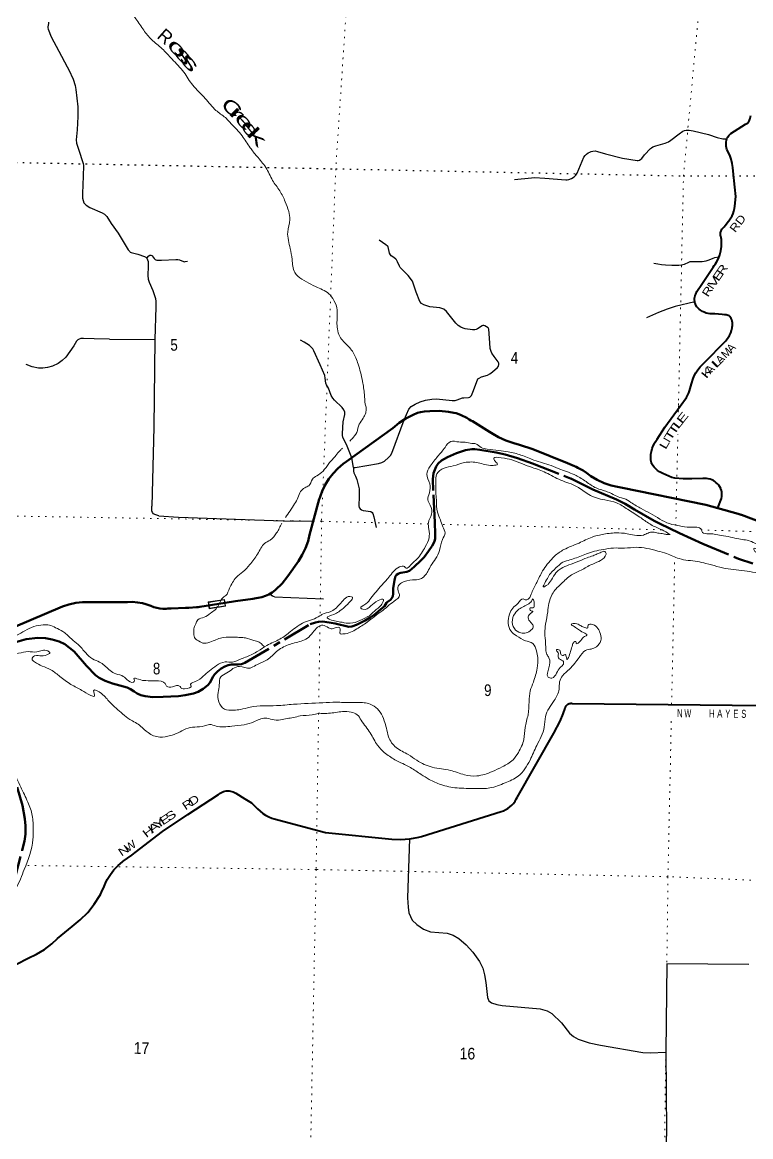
# Model space of a CAD drawing. Header units: feet. Extents: x -481249 to -254670, y -730376 to -544252.
# Drawn here: x -437890 to -426964, y -576728 to -560021 of the extents above; entities that cross this region are included whole.
import ezdxf
from ezdxf.enums import TextEntityAlignment as Align

# ---------------------------------------------------------------- set-up
doc = ezdxf.new("R2010")
doc.units = ezdxf.units.FT
doc.header["$LTSCALE"] = 70
doc.linetypes.add('DOTTED', pattern=[1.5, 0.3, -1.2])
doc.linetypes.add('LONG_DASH_SHORT_DASH', pattern=[9.9, 6, -1.2, 1.5, -1.2])
for name, color, linetype, lineweight in [('11', 7, 'LONG_DASH_SHORT_DASH', 60), ('23', 7, 'Continuous', 70), ('26', 7, 'Continuous', 40), ('27', 7, 'Continuous', 13), ('29', 7, 'Continuous', 25), ('39', 7, 'Continuous', 13), ('41', 7, 'Continuous', 13), ('59', 7, 'Continuous', 13), ('6', 7, 'DOTTED', 25), ('7', 7, 'DOTTED', 13)]:
    doc.layers.add(name, color=color, linetype=linetype, lineweight=lineweight)

msp = doc.modelspace()

# ---------------------------------------------------------------- linework, layer by layer
at = {"layer": '11'}
msp.add_line((-427733.8, -567819.24), (-427732.67, -567819.66), dxfattribs=at)
for points in [[(-433494.09, -569021.13), (-433446.78, -569010.13), (-433388.94, -569006.26), (-433288.9, -569017.22), (-433196.71, -569036.19), (-432993.72, -569081.77), (-432946.03, -569077.27), (-432876.8, -569052.56), (-432744.74, -568988.01), (-432671.79, -568945.38), (-432613.49, -568904.14), (-432485.82, -568798.95), (-432458.56, -568772.78), (-432425.78, -568726.64), (-432415.86, -568715.78), (-432365.2, -568681.08), (-432345.1, -568655.94), (-432332.71, -568623.32), (-432328.47, -568590.1), (-432327.88, -568507.71), (-432308.83, -568382.4), (-432291.4, -568324.02), (-432277.58, -568303.98), (-432254.27, -568288.12), (-432233.99, -568280.62), (-432209.57, -568274.93), (-432122.7, -568260.04), (-432096.57, -568251.38), (-432080.38, -568242.82), (-432010.48, -568185.43), (-431911.4, -568092.03), (-431863.45, -568037.79), (-431797.27, -567952.21), (-431741.91, -567872.12), (-431709.38, -567803.43), (-431698.93, -567761.49), (-431696.11, -567692.25), (-431701.36, -567522.39), (-431726.97, -567039.05), (-431733.23, -566868.02), (-431721.93, -566780.22), (-431682.8, -566681.93), (-431650.69, -566636.3), (-431602.53, -566591.25), (-431511.77, -566538.78), (-431374.46, -566479.47), (-431243.16, -566436.16), (-431149.35, -566421.01), (-431102.33, -566420.38), (-431029.26, -566431.76), (-430783.37, -566469.7), (-430646.46, -566499.68), (-430462.08, -566554.94), (-430235.04, -566636.75), (-429663.25, -566862.57), (-429333.78, -567025.49), (-428977.83, -567174.09), (-428848.28, -567238.02), (-428709.34, -567324.39), (-428413.2, -567495.61), (-428333.84, -567536.12), (-428031.43, -567680.4), (-427682.98, -567838.49), (-427146.32, -568062.44), (-426932.97, -568136.84)], [(-437972.29, -569308.85), (-437832.67, -569266.87), (-437656.89, -569249.67), (-437543.91, -569256.28), (-437443, -569275.02), (-437339.25, -569305.76), (-437252.94, -569344.48), (-437113.28, -569454.38), (-436927.85, -569668.45), (-436792.36, -569809.7), (-436736.2, -569848.36), (-436645.47, -569893.74), (-436538.6, -569934.66), (-436315.75, -569995.28), (-436268.28, -570016.26), (-436211.39, -570052.95), (-436164.69, -570083.77), (-436114.13, -570108.48), (-436047.97, -570124.42), (-435931.72, -570136.52), (-435774.86, -570135.33), (-435548.11, -570121.4), (-435449.18, -570110.1), (-435321.04, -570081.78), (-435251.56, -570056.33), (-435178.09, -570013.72), (-435108.46, -569957.65), (-435078.16, -569921.43), (-435028.37, -569829.05), (-435006.12, -569796.88), (-434960.96, -569752.45), (-434904.66, -569708.18), (-434853.34, -569677.62), (-434803.87, -569657.3), (-434750.89, -569649.02), (-434651.45, -569647.43), (-434600.5, -569641.87), (-434553.54, -569625.2), (-433571.8, -569046.47), (-433494.09, -569021.13)], [(-438022.69, -572930.72), (-437889.84, -572430.89), (-437857.33, -572296.27), (-437843.76, -572190.14), (-437840.22, -572069.21), (-437850.91, -571960.06), (-437888.93, -571762.64), (-437967.82, -571486.33)]]:
    msp.add_lwpolyline(points, dxfattribs=at)
at = {"layer": '23'}
for points in [[(-435390.43, -568797.12), (-435278.39, -568791.01), (-435253.76, -568789.67), (-435228.39, -568785.58), (-434848.29, -568724.25), (-434690.83, -568698.85), (-434431.99, -568662.26), (-434408.98, -568658.47), (-434381.99, -568654.83), (-434351.02, -568651.29), (-434296.02, -568639.09), (-434242.6, -568621.19), (-434191.35, -568597.82), (-434142.81, -568569.21), (-434097.54, -568535.69), (-434091.56, -568530.69), (-433994.15, -568432.79), (-433907.5, -568325.25), (-433907.32, -568325.01), (-433748.82, -568098.79), (-433689.81, -568003.65), (-433641.06, -567902.86), (-433603.12, -567797.53), (-433579.4, -567703.98), (-433434.57, -567171.13), (-433429.31, -567151.79), (-433418.24, -567121.13), (-433391.86, -567048.07), (-433346.39, -566954.25), (-433291.37, -566865.7), (-433227.39, -566783.39), (-433155.16, -566708.21), (-433075.46, -566640.99), (-433024.41, -566604.79), (-432331.11, -566104.78), (-432236.64, -566028.34), (-432134.69, -565962.19), (-432026.39, -565907.06), (-431961.74, -565874.65), (-431917.36, -565865.01), (-431857.81, -565855.55), (-431776.8, -565848.88), (-431635.32, -565847.53), (-431494.48, -565860.98), (-431416.52, -565875.68), (-431380.23, -565882.52), (-431366.52, -565887.56), (-431305.18, -565910.13), (-431222.66, -565950.73), (-431185.45, -565973.6), (-431160.45, -565988.97), (-431135.45, -566002.59), (-430881.45, -566161.57), (-430856.45, -566177.22), (-430831.45, -566190.93), (-430748.1, -566240.54), (-430635.73, -566292.37), (-430518.56, -566332.17), (-430429.75, -566353.57), (-430234.09, -566419.34), (-429709.62, -566631.59), (-429605.07, -566677.23), (-429581.69, -566687.43), (-429555.07, -566701.31), (-429477.73, -566741.64), (-429461.89, -566749.9), (-429427.73, -566775.29), (-429362.37, -566823.88), (-429265.48, -566881.23), (-429163.13, -566928.15), (-429056.43, -566964.11), (-428962.97, -566985.05), (-428937.97, -566991.67), (-428912.97, -566996.74), (-427637.98, -567255.11), (-427456.64, -567305.52)], [(-427456.64, -567305.52), (-427153.36, -567389.83), (-427106.24, -567402.93), (-427103.36, -567404.01), (-426813.08, -567512.89)], [(-438028.21, -569093.52), (-437288.62, -568781.24), (-437189.74, -568748.26), (-437087.96, -568725.8), (-436985.1, -568715.98), (-436956.16, -568714.82), (-436931.16, -568714.72), (-436311.54, -568712.22), (-436235.94, -568710.82), (-436160.61, -568717.34), (-436086.37, -568731.7), (-436039.01, -568745.19), (-435961.1, -568768.68), (-435918.14, -568787.34), (-435873.47, -568801.4), (-435827.57, -568810.72), (-435780.95, -568815.2), (-435734.12, -568814.77), (-435707.72, -568811.75), (-435692.5, -568809.71), (-435657.72, -568808.42), (-435440.43, -568800.32), (-435415.43, -568798.48), (-435390.43, -568797.12)]]:
    msp.add_lwpolyline(points, dxfattribs=at)
at = {"layer": '26'}
msp.add_line((-426970.98, -561461.02), (-426963.66, -561420.79), dxfattribs=at)
for points in [[(-427261.73, -561690.62), (-427039.84, -561549.26), (-427014.26, -561532.96), (-426992.37, -561508.61), (-426987.37, -561501.29), (-426980.62, -561488.81), (-426975.22, -561475.69), (-426971.22, -561462.07), (-426970.98, -561461.02)], [(-426971.15, -561461.97), (-426970.98, -561461.02), (-426970.91, -561460.73)], [(-427392.54, -564402.61), (-427499.64, -564394.05), (-427523.91, -564392.11), (-427549.64, -564392.68), (-427573.38, -564391.64), (-427603.54, -564387.14), (-427633.06, -564379.52), (-427661.63, -564368.85), (-427688.92, -564355.25), (-427714.64, -564338.87), (-427738.51, -564319.89), (-427758.76, -564300), (-427771.14, -564285.2), (-427790.4, -564250), (-427794.24, -564241.64), (-427800.06, -564224.4), (-427804.05, -564206.64), (-427806.16, -564188.57), (-427806.37, -564170.37), (-427804.68, -564152.25), (-427803.23, -564144.98), (-427795.25, -564115.79), (-427786.1, -564094.98), (-427769.93, -564058.18), (-427697.7, -563944.94), (-427527.22, -563694), (-427510.24, -563669), (-427492.34, -563644), (-427476.45, -563618.96), (-427448.88, -563563.71), (-427427.24, -563505.89), (-427411.76, -563446.12), (-427402.61, -563385.06), (-427401, -563348.38), (-427399.85, -563322.24), (-427401.47, -563298.38), (-427402.85, -563277.97), (-427404.5, -563253.55), (-427413.95, -563227.97), (-427416.54, -563215.66), (-427417.93, -563202.18), (-427417.9, -563188.62), (-427416.45, -563175.14), (-427413.61, -563161.89), (-427409.39, -563149.01), (-427403.85, -563136.64), (-427397.05, -563124.91), (-427393.37, -563119.86), (-427362.33, -563086.83), (-427349.22, -563069.86), (-427297.5, -563002.93), (-427293.41, -562997.64), (-427261.9, -562952.93), (-427243.89, -562922.2), (-427228.17, -562887.52), (-427216.17, -562851.38), (-427208.01, -562814.19), (-427203.78, -562776.35), (-427189.29, -562633.96), (-427200.89, -562491.1), (-427228.92, -562251.51), (-427231.61, -562200.28), (-427240.95, -562137.15), (-427256.83, -562075.34), (-427279.09, -562015.54), (-427319.73, -561926.42), (-427325.31, -561905.24), (-427330.09, -561876.63), (-427331.85, -561847.69), (-427330.58, -561818.71), (-427326.28, -561790.03), (-427320.61, -561768.12)], [(-427456.64, -567305.52), (-427445.9, -567277.65), (-427410.06, -567184.62), (-427402.25, -567158.45), (-427397.22, -567131.61), (-427395.03, -567104.39), (-427395.69, -567077.09), (-427397.22, -567065.32), (-427401.12, -567040.96), (-427411.25, -567015.32), (-427413.96, -567008.77), (-427426.91, -566984.92), (-427442.29, -566962.56), (-427459.92, -566941.92), (-427479.61, -566923.24), (-427501.14, -566906.73), (-427524.29, -566892.55), (-427548.79, -566880.87), (-427574.37, -566871.82), (-427600.76, -566865.49), (-427627.67, -566861.95), (-427630.79, -566861.87), (-427666.85, -566860.92), (-427680.79, -566861.42), (-427846.37, -566867.3), (-427977.95, -566867.3), (-428103.72, -566856.66), (-428149.19, -566844.08), (-428283.57, -566785.14), (-428293.14, -566780.94), (-428333.57, -566759.68), (-428362.08, -566740.06), (-428388.77, -566717.22), (-428412.93, -566691.71), (-428434.3, -566663.82), (-428452.63, -566633.85), (-428453.91, -566627.8), (-428460.33, -566584.76), (-428462.21, -566541.27), (-428459.54, -566497.83), (-428452.35, -566454.9), (-428440.7, -566412.97), (-428424.74, -566372.48), (-428404.63, -566333.87), (-428395.19, -566313.79), (-428387.17, -566301.68), (-428367.35, -566272.59), (-428251.94, -566091.77), (-428020.12, -565777.61), (-427927.13, -565647.97), (-427893.67, -565577.24), (-427884.23, -565547.91), (-427849.86, -565441.08), (-427846.83, -565426.36), (-427832.36, -565374.04), (-427812.5, -565323.52), (-427787.46, -565275.36), (-427757.53, -565230.07), (-427723.03, -565188.17), (-427661.71, -565124.97), (-427338.82, -564797.19), (-427324.62, -564781.16), (-427300.58, -564749.16), (-427280.01, -564714.82), (-427263.15, -564678.52), (-427250.17, -564640.66), (-427241.21, -564601.65), (-427240.05, -564592.09), (-427237.01, -564567.03), (-427236.8, -564542.09), (-427238.19, -564524.76), (-427242.09, -564503.92), (-427248.14, -564483.6), (-427256.29, -564464.02), (-427266.44, -564445.4), (-427275.94, -564431.32), (-427288.92, -564423.21), (-427302.67, -564416.49), (-427317.05, -564411.26), (-427331.9, -564407.55), (-427342.54, -564406.05), (-427356.41, -564405.5), (-427392.54, -564402.61)], [(-432083.98, -572262.19), (-432076.96, -572261.69), (-431943.13, -572238.01), (-431903.95, -572228.3), (-430708.74, -571851.74), (-430672.76, -571840.08), (-430638.19, -571824.73), (-430605.42, -571805.84), (-430574.81, -571783.64), (-430546.68, -571758.35), (-430521.35, -571730.27), (-430499.09, -571699.69), (-430480.15, -571666.95), (-430468.18, -571641.03), (-429917.54, -570678.39), (-429823.62, -570498.06), (-429778.05, -570389.54), (-429744.49, -570305.75), (-429742.56, -570296.57), (-429739.69, -570287.64), (-429735.9, -570279.07), (-429731.23, -570270.93), (-429725.74, -570263.33), (-429719.48, -570256.35), (-429712.53, -570250.06), (-429704.96, -570244.52), (-429696.85, -570239.81), (-429688.29, -570235.98), (-429679.38, -570233.06), (-429670.22, -570231.08), (-429660.89, -570230.08), (-429651.52, -570230.05), (-429642.19, -570231.01), (-429640.8, -570231.24), (-426283.99, -570266.83)], [(-436701.01, -573064.12), (-436662.96, -572976.52), (-436653.29, -572951.52), (-436641.31, -572926.52), (-436615.07, -572871.76), (-436568.73, -572796.44), (-436514.77, -572726.38), (-436453.78, -572662.33), (-436386.43, -572605.02), (-436378.16, -572598.78), (-436244.62, -572508.23), (-436219.62, -572487.08), (-436194.62, -572467.71), (-435786.16, -572151.22), (-435406.29, -571896.78), (-434947.35, -571597.54), (-434930.74, -571583.59), (-434912.77, -571571.46), (-434893.63, -571561.27), (-434873.52, -571553.13), (-434852.68, -571547.15), (-434831.32, -571543.37), (-434809.69, -571541.85), (-434788.02, -571542.6), (-434766.54, -571545.61), (-434745.5, -571550.84), (-434725.11, -571558.25), (-434705.62, -571567.75), (-434687.22, -571579.23), (-434686.01, -571580.09), (-434552.92, -571664.83), (-434502.08, -571691.69), (-434454.32, -571723.71), (-434410.18, -571760.55), (-434370.12, -571801.81), (-434360.68, -571812.91), (-434323.75, -571849.29), (-434283.22, -571881.61), (-434239.53, -571909.51), (-434193.16, -571932.7), (-434144.63, -571950.91), (-434112.2, -571959.98), (-433342.65, -572166.55), (-432348.38, -572266.6), (-432212.54, -572271.26), (-432083.98, -572262.19)], [(-437978.23, -574142.29), (-437802.68, -574052.2), (-437677.18, -573992.9), (-437558.57, -573920.82), (-437448.14, -573836.73), (-437359.83, -573754.68), (-437141.9, -573575.72), (-437019.91, -573476.77), (-436908.93, -573365.62), (-436810.18, -573243.48), (-436726.32, -573114.12), (-436711.25, -573087.68), (-436701.01, -573064.12)]]:
    msp.add_lwpolyline(points, dxfattribs=at)
msp.add_arc((-427144.9, -561842.18), 191.63, 127.826, 155.64481, dxfattribs=at)
at = {"layer": '29'}
for p, q in [((-436583.38, -564773.43), (-435900.27, -564775.83)), ((-432922.23, -566695.63), (-432947.93, -566549.61)), ((-434108.18, -568635.06), (-433370.96, -568664.06)), ((-426993.5, -574147.06), (-428221.39, -574138.21))]:
    msp.add_line(p, q, dxfattribs=at)
for points in [[(-437497.33, -560021.13), (-437497.6, -560040.49), (-437507.13, -560091.42), (-437508.2, -560104.16), (-437502.9, -560123.26), (-437456.23, -560239.97), (-437341.69, -560456.43), (-437214.43, -560689.86), (-437193.22, -560736.55)], [(-437193.22, -560736.55), (-437127.19, -560875.31), (-437097.49, -560968.69), (-437089.01, -561028.11), (-437055.07, -561287.02), (-437055.07, -561435.57), (-437067.8, -561635.06), (-437080.53, -561783.61), (-437076.28, -561834.55), (-437046.59, -561923.68), (-436978.71, -562135.9), (-436970.23, -562169.85), (-436974.47, -562326.9), (-436987.2, -562585.8), (-436989.31, -562660.08), (-436965.99, -562725.87), (-436934.16, -562761.95), (-436876.9, -562798.02), (-436690.24, -562878.67), (-436658.42, -562897.77), (-436622.37, -562933.84), (-436558.73, -563035.71), (-436452.68, -563184.26)], [(-430508.22, -562380.04), (-430254.27, -562350.91), (-430207.6, -562348.53), (-430050.78, -562357.02), (-429737.14, -562382.46), (-429715.98, -562382.19), (-429689.49, -562376.89), (-429652.37, -562361.26), (-429613.2, -562336.6), (-429588.79, -562314.61), (-429568.69, -562283.6), (-429465.88, -562043.21), (-429447.9, -562019.09), (-429428.82, -561998.94), (-429402.33, -561979.86), (-429376.87, -561966.88), (-429356.77, -561959.72), (-429331.34, -561953.36), (-429296.34, -561949.92), (-429263.52, -561956.54), (-429143.76, -561992.32), (-428885.21, -562055.93), (-428664.81, -562094.1), (-428652.11, -562094.36), (-428633.04, -562089.06), (-428609.71, -562072.89), (-428595.95, -562061.5), (-428554.61, -562009.28), (-428465.61, -561911.75), (-428452.9, -561901.41), (-428432.77, -561889.75), (-428389.32, -561873.58), (-428245.21, -561831.18), (-428197.53, -561811.83), (-428160.44, -561788.77), (-428037.53, -561695.48), (-427981.36, -561655.99), (-427954.87, -561645.38), (-427931.56, -561640.35), (-427886, -561640.08), (-427825.6, -561648.83), (-427596.73, -561703.96), (-427465.34, -561750.61), (-427380.57, -561767.57), (-427320.61, -561768.12)], [(-436452.68, -563184.26), (-436301.01, -563433.62), (-436277.68, -563459.09), (-436269.73, -563467.05), (-436258.59, -563471.82), (-436158.9, -563497.29), (-436057.09, -563531.24), (-436038.53, -563540.26), (-436020.19, -563556.1)], [(-432034.93, -563904.19), (-432101.74, -563817.19), (-432173.86, -563745.03), (-432220.52, -563696.22), (-432231.66, -563679.77), (-432260.82, -563611.33), (-432276.2, -563584.28), (-432286.81, -563573.66), (-432315.97, -563547.67), (-432356.27, -563522.2), (-432368.47, -563505.75), (-432379.6, -563484), (-432402.94, -563388.5), (-432407.71, -563379.48), (-432411.95, -563375.24), (-432434.75, -563358.79), (-432534.45, -563288.76)], [(-436020.19, -563556.1), (-435993.45, -563522.76), (-435978.07, -563513.74), (-435962.17, -563512.67), (-435948.91, -563518.51), (-435942.02, -563524.35), (-435912.85, -563563.08), (-435897.47, -563578.46), (-435884.75, -563584.83), (-435872.55, -563586.42), (-435800.43, -563586.42), (-435586.2, -563577.93), (-435558.09, -563578.46), (-435533.17, -563584.3), (-435469.54, -563609.77), (-435460.52, -563611.36), (-435448.33, -563609.77), (-435410.15, -563603.4)], [(-436020.19, -563556.1), (-436002.47, -563604.99), (-436000.35, -563632.58), (-436002.47, -563679.27), (-436004.59, -563817.21), (-436000.35, -563870.26), (-435987.62, -563916.95), (-435930.35, -564044.29), (-435892.17, -564163.13), (-435885.81, -564207.69), (-435885.81, -564288.34), (-435900.27, -564775.83)], [(-427444.22, -563540.07), (-427504.54, -563551.55), (-427532.09, -563561.62), (-427593.55, -563587.07), (-427635.93, -563603.5), (-427662.42, -563609.86), (-427693.16, -563612.51), (-427797, -563612.51), (-427849.98, -563610.39), (-427877.53, -563614.1), (-427896.6, -563623.11), (-427962.3, -563650.68), (-428000.44, -563660.75), (-428040.71, -563665.52), (-428146.68, -563665.52), (-428242.04, -563661.28), (-428301.38, -563654.92), (-428356.48, -563648.56), (-428415.82, -563637.96)], [(-432161.13, -565978.64), (-432094.32, -565822.66), (-432055.08, -565781.28), (-431996.75, -565746.26), (-431923.57, -565709.12), (-431844.03, -565686.84), (-431747.52, -565670.92), (-431678.58, -565665.62), (-431441.01, -565691.09), (-431395.42, -565690.02), (-431368.9, -565682.6), (-431288.29, -565652.89), (-431265.5, -565649.17), (-431199.21, -565644.4), (-431177.47, -565640.69), (-431165.27, -565631.67), (-431152.02, -565617.34), (-431131.33, -565568), (-431063.46, -565381.25), (-431054.45, -565367.98), (-431038.54, -565356.31), (-430999.82, -565338.8), (-430910.74, -565309.09), (-430877.34, -565292.65), (-430838.62, -565262.4), (-430762.26, -565194.49), (-430746.36, -565174.33), (-430741.06, -565150.99), (-430741.06, -565130.83), (-430749.53, -565113.85), (-430813.17, -565033.2), (-430847.1, -564982.27), (-430859.31, -564955.21), (-430870.98, -564911.71), (-430876.8, -564825.23), (-430889.53, -564621.5), (-430894.84, -564609.82), (-430903.32, -564601.33), (-430953.16, -564570.57), (-430969.08, -564565.25), (-430982.87, -564566.31), (-430991.34, -564570.57), (-431063.46, -564617.25), (-431080.44, -564625.73), (-431099.53, -564632.1), (-431117.56, -564634.22), (-431135.57, -564634.23), (-431245.87, -564617.25), (-431278.23, -564608.23), (-431313.75, -564591.79), (-431350.35, -564566.85), (-431385.87, -564532.37), (-431525.86, -564358.35), (-431567.23, -564324.38), (-431597.99, -564309.53), (-431627.67, -564303.17), (-431776.15, -564286.19), (-431822.82, -564273.45), (-431865.24, -564256.48), (-431902.37, -564235.25), (-431928.87, -564205.55), (-431979.78, -564065.48), (-432034.93, -563904.19)], [(-427803.34, -564209.78), (-428095.81, -564283.07), (-428218.73, -564323.35), (-428345.88, -564370), (-428526.02, -564452.69)], [(-436583.38, -564773.43), (-436813.79, -564769.01), (-436972.88, -564760.52), (-437011.06, -564762.64), (-437034.39, -564771.13), (-437057.72, -564781.74), (-437076.81, -564800.84), (-437117.11, -564870.87), (-437235.89, -565040.65), (-437293.16, -565093.71), (-437352.56, -565134.03), (-437437.4, -565174.35), (-437509.52, -565197.69), (-437579.51, -565208.3), (-437647.39, -565206.18), (-437740.72, -565187.08), (-437829.81, -565153.13)], [(-435900.27, -564775.83), (-435915.21, -566091.27), (-435945.56, -567276.14)], [(-432947.93, -566549.61), (-433018.06, -566375.49), (-433080.63, -566240.74), (-433087, -566215.27), (-433085.94, -566184.5), (-433077.45, -566010.48), (-433053.06, -565903.31), (-433052, -565866.17), (-433067.91, -565831.15), (-433090.18, -565798.26), (-433204.72, -565687.9), (-433231.23, -565655.01), (-433255.62, -565615.75), (-433298.05, -565505.39), (-433327.74, -565458.7), (-433338.35, -565431.12), (-433344.71, -565356.84), (-433353.2, -565316.52), (-433421.07, -565157.35), (-433514.4, -564945.13), (-433530.32, -564918.61), (-433545.16, -564899.51), (-433582.28, -564868.73), (-433662.88, -564817.8), (-433718.03, -564788.09)], [(-432922.23, -566695.63), (-432897.15, -566698.07), (-432545.05, -566636.52), (-432498.38, -566621.67), (-432455.96, -566598.32), (-432396.57, -566545.27), (-432364.75, -566513.43), (-432345.66, -566479.48), (-432161.13, -565978.64)], [(-432922.23, -566695.63), (-432921.02, -566750.59), (-432914.66, -566773.94), (-432892.38, -566825.93), (-432874.35, -566875.8), (-432855.26, -566933.1), (-432838.3, -567015.87), (-432835.65, -567060.96), (-432836.17, -567128.35), (-432842.54, -567270.53), (-432837.77, -567295.47), (-432823.45, -567312.98), (-432800.65, -567329.42), (-432774.66, -567338.44), (-432660.12, -567357.54), (-432643.68, -567368.68), (-432630.43, -567385.13), (-432615.58, -567436.07), (-432579.52, -567597.35)], [(-435841.57, -567418.63), (-435872.02, -567412.2), (-435900.65, -567401.59), (-435920.8, -567387.8), (-435934.59, -567368.7), (-435946.26, -567346.41), (-435948.38, -567324.13), (-435945.56, -567276.14)], [(-435841.57, -567418.63), (-435546.76, -567439.95), (-433978.41, -567493.38), (-433524.49, -567500.81)], [(-434108.18, -568635.06), (-434126.87, -568629.82), (-434141.72, -568620.27), (-434170.35, -568586.31)], [(-432083.98, -572262.19), (-432113, -573148.03), (-432102.87, -573288.57), (-432089.83, -573374.05), (-432042.05, -573479.81), (-431973.99, -573547.91), (-431871.18, -573618.9), (-431765.46, -573658.02), (-431516.39, -573675.41), (-431425.17, -573708.73), (-431342.62, -573756.54), (-431234.02, -573850.71), (-431134.1, -573959.38), (-431032.74, -574101.36), (-430983.5, -574202.78), (-430954.54, -574301.3), (-430937.16, -574417.21), (-430913.99, -574643.22), (-430890.82, -574692.48), (-430850.27, -574718.56), (-430772.08, -574744.64), (-430693.88, -574759.13), (-430120.44, -574811.29), (-430014.74, -574841.71), (-429946.67, -574880.83), (-429801.86, -575019.92), (-429680.22, -575176.39), (-429620.86, -575227.1), (-429552.79, -575263.32), (-429387.71, -575318.38), (-429216.84, -575356.05), (-428579.68, -575466.16), (-428469.62, -575471.95), (-428235.74, -575458.95)], [(-428221.39, -574138.21), (-428235.63, -575448.44), (-428228.09, -576648.05), (-428275.23, -578109.89), (-428305.71, -579419.33), (-428345.29, -580790.89), (-428360.16, -582126.73), (-428359.71, -582452.22), (-428392.08, -583363.63)]]:
    msp.add_lwpolyline(points, dxfattribs=at)
at = {"layer": '39'}
for points in [[(-436429.79, -558039.4), (-436466.39, -558183.41), (-436469.35, -558356.15), (-436513.25, -558574.37), (-436532.65, -558768.91), (-436530.52, -558995.98), (-436465.67, -559312.58), (-436474.06, -559567.59), (-436388.9, -559753.95), (-436282.36, -559864.34), (-436185.75, -559968.53), (-436068.23, -560141.4), (-435950.13, -560280.12), (-435793.85, -560417.52), (-435643.9, -560572.88), (-435466.54, -560768.91), (-435333.34, -560964.16), (-435145.97, -561162.39), (-434986.4, -561342.03), (-434843.69, -561451.05), (-434788.42, -561506.28), (-434674.05, -561628.87), (-434593.37, -561724.74), (-434469.89, -561901.73), (-434371.69, -562030.05), (-434238.01, -562197.18), (-434134.96, -562393.91), (-434029.14, -562546.47), (-433945.61, -562710.7), (-433893.89, -562856.28), (-433875.92, -562979.16), (-433909.23, -563165.42), (-433897.31, -563290.2), (-433871.27, -563411.22), (-433843.99, -563576.45), (-433801.16, -563772.11), (-433755.95, -563829.17), (-433628.85, -563911.79), (-433489.54, -563984.59), (-433290.55, -564090.6), (-433215.96, -564190.38), (-433166.24, -564335.92), (-433165.58, -564414.29), (-433163.07, -564619.27), (-433126.82, -564730.42), (-433071.89, -564805.74), (-432979.12, -564899.81), (-432887.36, -565052.13), (-432852.84, -565147.17), (-432816.73, -565266.36), (-432786.99, -565405.52), (-432758.18, -565598.91), (-432744.63, -565745.82), (-432731.61, -565806.33), (-432738.87, -565878.53), (-432776.35, -565956.22), (-432836.15, -566047.58), (-432874.38, -566169.46), (-432944.29, -566264.65), (-432976.1, -566298.88)], [(-424671.96, -567597.18), (-424655.04, -567547.25), (-424657.02, -567545.21), (-424704.3, -567492.13), (-424767.71, -567442.78), (-424841.36, -567405.3), (-424927.61, -567399.75), (-425087.1, -567449.15), (-425291.39, -567535.93), (-425437, -567595.63), (-425486.48, -567671.1), (-425488.62, -567795.63), (-425519.3, -567945.77), (-425582.5, -568000.9), (-425790.19, -568051.46), (-425961.16, -568068.51), (-426100.16, -568094.16), (-426186, -568064.51), (-426290.14, -568048.59), (-426404.25, -568028.48), (-426534.15, -567992.02), (-426632.69, -568000.31), (-426729.39, -568018.68), (-426827.61, -568008.9), (-426867.21, -567976.05), (-426908.81, -567943.16), (-426916.29, -567910.88), (-426846.2, -567922.17), (-426767.85, -567919.55), (-426715.41, -567906.42), (-426709.15, -567892.46), (-426838.98, -567851.98), (-426952.64, -567805.76), (-427140.72, -567766.25), (-427266.74, -567737.89), (-427404.87, -567713.33), (-427510.99, -567695.37), (-427597.21, -567687.81), (-427687.23, -567668.13), (-427702.64, -567629.68), (-427872.68, -567592.5), (-428030.96, -567571.6), (-428182.97, -567536.75), (-428467.52, -567385.02), (-428604.82, -567312.26), (-428759.85, -567219.09), (-428867.25, -567158.91), (-428903.28, -567152.24), (-428995.01, -567114.45), (-429114.56, -567060.08), (-429280.24, -567002.89), (-429433.23, -566907.75), (-429584.24, -566814.65), (-429813.65, -566726.18), (-429959.23, -566667.34), (-430214.87, -566586.44), (-430410.32, -566508.63), (-430600.27, -566461.05), (-430742.52, -566442.44), (-430918.83, -566419.22), (-431004.77, -566395.59), (-431086.14, -566339.89), (-431148.3, -566334.77), (-431246.39, -566316.95), (-431340.7, -566313.26), (-431463.05, -566305.06), (-431548.92, -566393.95), (-431659.69, -566530.61), (-431770.61, -566675.31), (-431822.86, -566794.93), (-431779.13, -566938.36), (-431783.51, -567076.91), (-431807.39, -567180.96), (-431770.59, -567259.98), (-431752.85, -567396.92), (-431799.19, -567522.67), (-431790.84, -567621.27), (-431789.06, -567751.89), (-431845.53, -567883.5), (-431963.05, -568062.23), (-432065.11, -568158.87), (-432134.16, -568203.85), (-432157.87, -568181.33), (-432230.24, -568186.07), (-432393.55, -568341.89), (-432502.04, -568462.52), (-432579.98, -568557.57), (-432661.93, -568652.55), (-432737.75, -568741.62), (-432813.09, -568802.56), (-432783.29, -568821.18), (-432659.95, -568771.13), (-432550.13, -568690.71), (-432469.56, -568676.07), (-432476.1, -568706.09), (-432580.58, -568826.79), (-432682.53, -568917.4)], [(-433086.09, -566406.87), (-433121.96, -566438.3), (-433185.53, -566515.53), (-433291.99, -566634.19), (-433378.29, -566749.18), (-433473.88, -566819.81), (-433539.05, -566872.9), (-433592.9, -566968.39), (-433653.67, -566999.45), (-433714.86, -567054.62), (-433754.68, -567152.36), (-433804.38, -567239.88), (-433944.26, -567446.72)], [(-428175.76, -567701.63), (-428211.48, -567676.88), (-428322.93, -567618.65), (-428478.23, -567541.54), (-428627.07, -567438.44), (-428811.83, -567322.64), (-428976.79, -567223.27), (-429150.78, -567182), (-429394.34, -567099.31), (-429569.07, -566983.69), (-429814.36, -566884.89), (-430035.36, -566774.48), (-430242.82, -566694.44), (-430388.5, -566641.62), (-430546.09, -566580.55), (-430706.2, -566549.58), (-430814.78, -566557.69), (-430797.47, -566602.2), (-430762.09, -566647.03), (-430828.64, -566663.93), (-431052.86, -566623.78), (-431255.64, -566622.18), (-431425.16, -566671.4), (-431564.29, -566705.09), (-431670.19, -566791.62), (-431686.55, -566925.94), (-431686.95, -567066.57), (-431678.88, -567181.24), (-431663.94, -567364.34), (-431617.76, -567481.69), (-431583.35, -567582.76), (-431548.8, -567675.8), (-431588.66, -567775.55), (-431631.6, -567937.53), (-431690.05, -568067.09), (-431759.95, -568162.28), (-431807.71, -568253.86), (-431918.07, -568366.42), (-432034.77, -568380.41), (-432202.22, -568425.66), (-432251.26, -568475.01), (-432244.77, -568565.54), (-432231.45, -568607.97), (-432315.4, -568702.92), (-432498.65, -568850.35), (-432612.51, -568932.71), (-432718.35, -569015.21), (-432872.67, -569114.93), (-433080.81, -569191.6), (-433128.81, -569180.7), (-433124.21, -569146.63), (-433133.35, -569094.23), (-433240.09, -569112.42), (-433298.07, -569097.32), (-433381.76, -569059.67), (-433460.6, -569090.42), (-433532.2, -569167.5), (-433614.05, -569256.46), (-433707.14, -569299), (-433902.9, -569355.8), (-434075.28, -569455.2), (-434215.93, -569577.27), (-434341.46, -569637.32), (-434430.64, -569685.96), (-434471.1, -569703.32), (-434633.32, -569678.34), (-434730.27, -569710.77), (-434819.73, -569775.48), (-434913.1, -569834.1), (-434935.28, -569956.26), (-434951.22, -570066.48), (-434941.62, -570209.31), (-434857.13, -570317.29), (-434718.86, -570333.82), (-434618.28, -570323.55), (-434473.09, -570287.96), (-434271.94, -570267.43), (-434077.12, -570264.86), (-433823.77, -570245.26), (-433379.58, -570221.01), (-433184.69, -570214.43), (-432959.89, -570220.44), (-432785.18, -570219.53), (-432613.4, -570272.81), (-432522.57, -570362.83), (-432460.54, -570492.52), (-432428.27, -570601.59), (-432396.38, -570732.75), (-432280.67, -570893.53), (-432101.75, -570999.18), (-431972.68, -571083.86), (-431739.54, -571188.46), (-431469.26, -571235.46), (-431257.54, -571301.51), (-431073.1, -571318.85), (-430839.03, -571252.69), (-430691.25, -571182.99)], [(-433998.47, -567530.48), (-434074.92, -567677.09), (-434171.13, -567783.87), (-434256.34, -567834.6), (-434309.74, -567903.97), (-434417.12, -568076.85), (-434478.65, -568152.11), (-434580.91, -568260.8), (-434680.72, -568343.41), (-434736.26, -568420.78), (-434781.91, -568506.36), (-434838, -568615.87), (-434892.96, -568659.09), (-434905.87, -568679.79)], [(-430691.25, -571182.99), (-430528.8, -571077.39), (-430448.58, -570966.3), (-430366.95, -570772.86), (-430347.83, -570594.38), (-430304.38, -570402.28), (-430288.99, -570207.66), (-430270.11, -570043.24), (-430223.67, -569911.47), (-430165.93, -569705.55), (-430157.12, -569542.96), (-430177.54, -569446.16), (-430233.87, -569334.65), (-430343.59, -569292.52), (-430474.84, -569217.85), (-430558.01, -569150.07), (-430600.14, -569030.78), (-430579.7, -568892.51), (-430533.99, -568802.91), (-430456.53, -568735.98), (-430376.97, -568663.05), (-430333.12, -568681.91), (-430294.63, -568662.51), (-430248.92, -568572.91), (-430171.96, -568417.56), (-430084.69, -568246.32), (-430014.68, -568145.1), (-429906.19, -568024.47), (-429765.95, -567926.51), (-429539.37, -567828.07), (-429341.06, -567739.17), (-429191.78, -567699.63), (-428984.54, -567675.19), (-428818.09, -567688.2), (-428708, -567708.24), (-428573.46, -567708.62), (-428502.65, -567677.73), (-428428.1, -567662.99), (-428356.08, -567678.33), (-428269.93, -567689.91), (-428215.9, -567700.92), (-428173.71, -567699.66)], [(-421580.28, -571736.81), (-421603.05, -571776.59), (-421591.56, -571808.94), (-421505.34, -571816.5), (-421425.94, -571870.15), (-421448.64, -571905.91), (-421550.88, -571896.06), (-421641.04, -571884.41), (-421678.87, -571865.65), (-421686.42, -571837.39), (-421677.67, -571795.35), (-421697.19, -571762.86), (-421809.95, -571780.94), (-421926.04, -571758.79), (-422027.87, -571724.83), (-422116.19, -571723.26), (-422293.58, -571645.77), (-422386.76, -571575.8), (-422517.35, -571462.97), (-422589.59, -571343.14), (-422638.89, -571290.03), (-422722.37, -571240.32), (-422761.83, -571199.44), (-422830.16, -571085.71), (-422870.01, -570950.39), (-422929.52, -570790.6), (-422938.46, -570726.15), (-422931.64, -570680.06), (-422926.28, -570601.8), (-422956.23, -570474.69), (-423003.03, -570393.49), (-423038.24, -570338.62), (-423085.28, -570271.48), (-423208.2, -570062.35), (-423274.32, -569936.6), (-423426.03, -569767.14), (-423595.95, -569605.39), (-423732.46, -569486.43), (-423908.92, -569354.71), (-424089.46, -569226.93), (-424280.21, -569109.02), (-424436.63, -568979.66), (-424595.7, -568888.42), (-424712.42, -568785.89), (-424829.52, -568705.45), (-424932.8, -568639.32), (-425105.24, -568507.66), (-425232.3, -568423.03), (-425343.75, -568364.79), (-425437.14, -568306.87), (-425571.19, -568278.37), (-425724.1, -568295.74), (-425903.24, -568320.68), (-426240.45, -568312.68), (-426375.15, -568322.34), (-426651.9, -568301.34), (-426816.3, -568286.36), (-426976.41, -568255.39), (-427303.04, -568215.42), (-427634.96, -568133.17), (-427765, -568104.74), (-428037.35, -568061.72), (-428226.78, -567984.02), (-428358.69, -567947.51), (-428522.67, -567908.43), (-428679.01, -567891.59), (-428855.94, -567904.52), (-428984.41, -567902.23), (-429143.31, -567917.49), (-429399.39, -567979.24), (-429502.49, -568019.6), (-429700.46, -568088.4), (-429805.6, -568130.74), (-429856.58, -568176.04), (-429966.84, -568282.58), (-430014.31, -568358.08), (-430068.26, -568459.59), (-430076.71, -568483.55), (-430030.23, -568466.29), (-429997.66, -568440.75), (-429935.92, -568353.45), (-429863.87, -568250.25), (-429808.98, -568211.04), (-429691.59, -568156.87), (-429544.05, -568101.23), (-429418.66, -568049.21), (-429327.77, -568018.68), (-429265.06, -567991.67), (-429206.4, -567966.59), (-429153.97, -567953.46), (-429134.41, -567983.95), (-429145.17, -568025.95), (-429242.87, -568102.57), (-429364.28, -568156.67), (-429530.47, -568246.13), (-429649.97, -568306.29), (-429804.88, -568440.16)], [(-429804.88, -568440.16), (-429886.52, -568517.07), (-429940.09, -568596.48), (-429992.65, -568734.18), (-430008.84, -568858.46), (-430040.14, -569044.76), (-430052.45, -569177.14), (-430040.98, -569328.04), (-430036.65, -569426.56), (-430019.79, -569497.18), (-429990.54, -569547.93), (-429991.11, -569698.61), (-430001.52, -569837.06), (-429945.55, -569852.12), (-429876.02, -569779.01), (-429820.34, -569693.61), (-429779.5, -569654.15), (-429772.62, -569604.05), (-429836.17, -569562.73), (-429851.75, -569534.33), (-429852.72, -569474.03), (-429878.03, -569427.37), (-429827.94, -569434.29), (-429812.92, -569494.83), (-429779.14, -569515.53), (-429744.7, -569498.06), (-429723.82, -569568.75), (-429665.62, -569453.25), (-429637.84, -569355.3), (-429615.07, -569315.52), (-429588.76, -569303.93), (-429581.25, -569334.2), (-429514.18, -569287.17), (-429454.96, -569229.96), (-429420.49, -569210.48), (-429472.03, -569171.39), (-429547.52, -569123.84), (-429613.04, -569080.48), (-429654.61, -569045.59), (-429572.17, -569039.02), (-429508.45, -569070.29), (-429450.65, -569095.42), (-429408.56, -569100.19), (-429403.86, -569060.09), (-429335.37, -569047.24), (-429256.1, -569108.93), (-429217.4, -569194), (-429211.02, -569290.56), (-429278.85, -569381.77), (-429357.76, -569416.53), (-429440.44, -569437.16), (-429536.62, -569541.94), (-429604.38, -569629.14), (-429684.25, -569720.14), (-429786.31, -569816.78), (-429830.08, -569910.43), (-429838, -570020.79), (-429911.18, -570190.27), (-430041.75, -570427.04), (-430060.6, -570589.45), (-430171.67, -570860.72), (-430273.86, -571081.92), (-430452.7, -571323.86), (-430647.17, -571422.87), (-430875.39, -571499.18), (-431094.4, -571507.34), (-431369.35, -571498.43), (-431611.49, -571449.92), (-431786.83, -571370.45), (-431908.08, -571297.98), (-432068.96, -571194.66), (-432299.86, -571076.03), (-432460.63, -570966.68), (-432561.22, -570860.42), (-432670.5, -570675.64), (-432805.78, -570484.37), (-432866.63, -570402.92), (-432956.31, -570363.15), (-433086.66, -570352.8), (-433189.34, -570369.05), (-433295.94, -570379.21), (-433406.46, -570383.28), (-433446.5, -570376.54)], [(-432682.53, -568917.4), (-432828.38, -568991.15), (-432969.62, -569030.83), (-433093.87, -569016.57), (-433181.92, -568998.93), (-433275.86, -568973.15), (-433317.6, -568948.3), (-433218.38, -568899.83), (-433143.38, -568858.97), (-433051.74, -568784.26), (-432967.99, -568701.36), (-432938.85, -568641.6), (-432974.78, -568628.91), (-433059.84, -568671.6), (-433131.45, -568748.68), (-433269.88, -568858.73), (-433388.97, -568894.79), (-433425.55, -568920.26), (-433656.08, -569014.61), (-433865.33, -569155.55), (-434025.88, -569267.22), (-434220.28, -569362.21), (-434356.29, -569448.19), (-434522.38, -569531.63), (-434609.31, -569566.25), (-434734.6, -569612.24), (-434849.02, -569610.21), (-434976.46, -569664.2), (-435176.01, -569825.4), (-435305.96, -569909.49), (-435366.98, -569954.61), (-435357.14, -569966.84), (-435456.33, -570013.3), (-435496.45, -570010.58), (-435529.92, -569971.81), (-435638.56, -569983.94), (-435724.74, -569974.37), (-435748.18, -569935.78), (-435886, -569893.14), (-436036.56, -569890.47), (-436146.66, -569870.43), (-436214.7, -569857.16), (-436207.26, -569891.45), (-436223.73, -569915.27), (-436319.4, -569873.38), (-436398.73, -569815.71), (-436512.57, -569779.53), (-436589.93, -569723.91), (-436730.59, -569612.91), (-436836.19, -569564.82), (-436939.07, -569474.59), (-437049.38, -569350.07), (-437152.35, -569265.86), (-437223.52, -569200.3), (-437282.98, -569155.04), (-437390.42, -569096.88), (-437484.15, -569059.05), (-437578.46, -569055.36), (-437717.42, -569079.01), (-437851.08, -569144.94), (-438090.37, -569281.33), (-438193.93, -569361.81)], [(-434905.87, -568679.79), (-434998.27, -568828), (-435067.45, -568881.01), (-435162.83, -568939.59), (-435255.89, -568980.13), (-435289.04, -569039.82), (-435316.45, -569115.68), (-435315.23, -569161.91), (-435308.58, -569242.4), (-435245.24, -569295.76), (-435157.5, -569331.48), (-435050.62, -569305.25)], [(-430230.43, -568665.66), (-430275.63, -568725.13), (-430350.69, -568770.01), (-430484.8, -568862.05), (-430538.99, -568977.62), (-430509.14, -569110.76), (-430413.86, -569174.73), (-430254.48, -569131.36), (-430225.44, -569077.63), (-430248.81, -569035.02), (-430297.79, -568963.83), (-430284.68, -568901.78), (-430229.58, -568850.52), (-430267.59, -568841.8), (-430270.91, -568801.56), (-430228.72, -568800.3), (-430211.6, -568738.32), (-430220.67, -568681.9), (-430232.4, -568663.61)], [(-435050.62, -569305.25), (-434872.87, -569244.12), (-434702.1, -569239.12), (-434623.85, -569242.52), (-434541.64, -569250.01), (-434415.8, -569288.41), (-434335.91, -569313.94), (-434284.44, -569357.05), (-434258.76, -569381.62)], [(-433446.53, -570378.54), (-433541.37, -570404.99), (-433722.34, -570419.85), (-433821.15, -570444.21), (-433917.79, -570458.57), (-434016.53, -570478.91), (-434142.93, -570472.65), (-434244.99, -570452.75), (-434416.62, -570507.96), (-434561.95, -570551.59), (-434749.09, -570574.38), (-434867.73, -570584.33), (-434983.99, -570572.21), (-435083.98, -570548.33), (-435156.63, -570569.14), (-435303.51, -570586.62), (-435434.48, -570612.42), (-435553.98, -570672.58), (-435669.16, -570714.73), (-435828.16, -570736.02), (-436003.75, -570670.61), (-436114.51, -570572.2), (-436277.43, -570470.85), (-436384.49, -570390.59), (-436479.4, -570304.52), (-436578.22, -570212.35), (-436631.39, -570151.13), (-436702.52, -570083.56), (-436820.27, -570041.28), (-436807.63, -570123.88), (-436861.65, -570112.88), (-436996.88, -570036.13), (-437160.01, -569946.84), (-437324.66, -569829.39), (-437459.52, -569730.55), (-437591.04, -569671.95), (-437706.4, -569607.62), (-437743.82, -569564.76), (-437704.89, -569519.24), (-437602.51, -569521.06), (-437491.48, -569486.87), (-437479.27, -569477.04), (-437508.86, -569446.38), (-437669.73, -569459.59), (-437804.19, -569455.19), (-437945.16, -569478.8), (-438070.24, -569512.74), (-438101.56, -569582.51), (-438164.05, -569714), (-438314.93, -569964.47), (-438302.11, -570153.56), (-438302.54, -570296.21), (-438259.09, -570455.7), (-438172.28, -570545.65), (-438135.61, -570749.23), (-438097.04, -570958.87), (-438045.97, -571142.61), (-437971.4, -571360.93), (-437913.31, -571486.53), (-437806.73, -571711.44), (-437739.91, -571913.55), (-437727.47, -572124.73), (-437729.98, -572271.36), (-437860.18, -572721.11), (-437983.51, -573004.22), (-438116.04, -573238.94), (-438282.84, -573481.09), (-438419.68, -573615.29), (-438455.15, -573693.01), (-438544.12, -573846.14), (-438583.61, -573923.79), (-438575.26, -574022.39), (-438570.58, -574100.83), (-438602.31, -574194.7), (-438644.21, -574296.42), (-438663.07, -574342.3), (-438699.26, -574462.2), (-438764.38, -574629.81), (-438860.1, -574825.01), (-438953.63, -575010.2), (-439100.15, -575240.66), (-439242.91, -575368.72), (-439383.77, -575502.84), (-439537.56, -575688.96), (-439743.82, -575890.23), (-439971.34, -576042.9), (-440282.99, -576184.03), (-440497.09, -576256.57), (-440700.8, -576309.2), (-440989.51, -576400.51), (-441269.68, -576461.83), (-441518.63, -576459.41), (-441755.13, -576433.1), (-441753.12, -576433.14), (-441944.63, -576359.41), (-442182.62, -576302.94), (-442385.96, -576216.95)]]:
    msp.add_spline(points, degree=3, dxfattribs=at)
at = {"layer": '59'}
for points in [[(-435103.38, -568711.76), (-434856.53, -568672.19), (-434839.91, -568775.87), (-435086.76, -568815.43)], [(-434863.15, -568681.35), (-435094.21, -568718.38), (-435080.13, -568806.26), (-434849.07, -568769.24)]]:
    msp.add_lwpolyline(points, close=True, dxfattribs=at)
at = {"layer": '6'}
msp.add_lwpolyline([(-445983.47, -562022.6), (-443646.32, -562009.3), (-438409.18, -562114.5), (-433188.06, -562217.39), (-427971.02, -562324.23), (-422581.26, -562311.59), (-420019.01, -562546.02), (-417469.94, -562611.44), (-414132.46, -562694.02)], dxfattribs=at)
at = {"layer": '7'}
for p, q in [((-428048.04, -565789.76), (-427972.21, -562328.48)), ((-428049.69, -565864.33), (-428046.83, -565733.99)), ((-428086.92, -567563.78), (-428056.9, -566193.73)), ((-433851.82, -567494.67), (-438539.97, -567414.96)), ((-433400.91, -567502.34), (-433853.15, -567494.65)), ((-433400.75, -567493.34), (-433423, -568918.83)), ((-431798.04, -567542.15), (-433400.91, -567502.34)), ((-428302.76, -567628.97), (-431595.46, -567547.18)), ((-425489.4, -567700.35), (-427698.79, -567632.22)), ((-428149.95, -570242.16), (-428102.99, -568038.1)), ((-433425.3, -569066.31), (-433443.38, -570224.27)), ((-433445.75, -570376.73), (-433482.37, -572722.73)), ((-428205.11, -572830.64), (-428155.22, -570489.21)), ((-433482.37, -572722.73), (-433586.7, -577988.92))]:
    msp.add_line(p, q, dxfattribs=at)
for points in [[(-432614.62, -545142.57), (-432624.16, -546437.92), (-432701.28, -551756.84), (-432843.18, -556989.25), (-433188.06, -562217.39), (-433400.75, -567493.34)], [(-427972.21, -562328.48), (-427485.1, -557067.42), (-427498.64, -551883.51), (-427497.49, -546545.16), (-427473.05, -545238.12)], [(-422975.78, -573040.17), (-428205.11, -572830.64), (-433482.37, -572722.73), (-437837.14, -572661.39)], [(-428480.44, -590897.65), (-428444.2, -588769.17), (-428395.32, -583457.79), (-428271.37, -578101.53), (-428205.11, -572830.64)]]:
    msp.add_lwpolyline(points, dxfattribs=at)

# ---------------------------------------------------------------- texts
at = {"layer": '27', "width": 1.2}
msp.add_text('RD', height=120, rotation=52.305, dxfattribs=at).set_placement((-427196.15, -563182.5))
at = {"layer": '27'}
for s, rotation, width, p in [('R', 55.816, 1.35, (-427343.98, -563762.39)), ('V', 55.809, 1.5, (-427469.29, -563946.85)), ('E', 55.809, 1.45, (-427404.79, -563851.88)), ('R', 57.468, 1.3, (-427563.32, -564086.96)), ('L', 45.431, 2.05, (-427423.34, -565153.73)), ('K', 50.532, 1.55, (-427576.19, -565308.73)), ('L', 51.695, 1.8, (-428004.5, -566068.42)), ('E', 51.695, 1.6, (-427940.63, -565986.31)), ('T', 58.096, 1.6, (-428125.54, -566240.18)), ('T', 55.695, 1.65, (-428070.82, -566156.9)), ('L', 60.097, 1.5, (-428207.32, -566376.66)), ('N', 359.393, 0.65, (-428028.09, -570438.35)), ('W', 359.393, 0.6, (-427908.09, -570439.62)), ('H', 359.393, 0.6, (-427548.11, -570443.44)), ('A', 359.393, 0.75, (-427428.12, -570444.71)), ('Y', 359.393, 0.7, (-427308.13, -570445.98)), ('E', 359.393, 0.7, (-427188.13, -570447.25)), ('S', 359.393, 0.7, (-427068.14, -570448.53)), ('R', 33.105, 1.3, (-435379.87, -571795.98)), ('D', 33.105, 1.3, (-435282.46, -571732.47)), ('S', 33.814, 1.45, (-435629.5, -571962.04)), ('Y', 37.77, 1.6, (-435798.78, -572072.45)), ('E', 33.814, 1.45, (-435717.56, -572021.02)), ('H', 37.77, 1.4, (-435965.53, -572201.66)), ('A', 37.77, 1.6, (-435881.51, -572136.55)), ('N', 34.142, 1.35, (-436336.63, -572486.05)), ('W', 34.142, 1.1, (-436235.96, -572417.77))]:
    msp.add_text(s, height=120, rotation=rotation, dxfattribs=dict(at, width=width)).set_placement(p, align=Align.CENTER)
for s, rotation, p in [('I', 55.809, (-427518.29, -564016.76)), ('M', 45.431, (-427288.43, -565019.04)), ('A', 45.431, (-427215, -564944.4)), ('A', 45.865, (-427532.52, -565264.66)), ('A', 45.431, (-427380.42, -565112.41)), ('I', 60.096, (-428170.57, -566310.45))]:
    msp.add_text(s, height=120, rotation=rotation, dxfattribs=at).set_placement(p, align=Align.CENTER)
at = {"layer": '41'}
msp.add_text('R', height=200, rotation=318.47, dxfattribs=at).set_placement((-435882.98, -560245.92))
for s, rotation, width, p in [('o', 314.042, 2, (-435736.17, -560370.87)), ('s', 312.92, 2.25, (-435641.45, -560472.47)), ('s', 310.779, 2.15, (-435544.1, -560576.18)), ('C', 321.632, 1.55, (-434926.43, -561286.88)), ('r', 314.541, 2.25, (-434808, -561382.36)), ('e', 312.358, 1.95, (-434724.85, -561465.16)), ('e', 309.11, 1.8, (-434633.53, -561572.78)), ('k', 311.995, 2.15, (-434541.39, -561696.21))]:
    msp.add_text(s, height=200, rotation=rotation, dxfattribs=dict(at, width=width)).set_placement(p)
at = {"layer": '7', "width": 0.85}
for s, p in [('5', (-435668.57, -564945.15)), ('4', (-430562.01, -565137.9)), ('8', (-435930.49, -569797.2)), ('9', (-430962.62, -570121.5))]:
    msp.add_text(s, height=175, dxfattribs=at).set_placement(p)
at = {"layer": '7', "width": 0.9}
for s, p in [('17', (-436219.58, -575484.26)), ('16', (-431331.77, -575566.73))]:
    msp.add_text(s, height=175, rotation=358.981, dxfattribs=at).set_placement(p)

doc.saveas('drawing.dxf')
